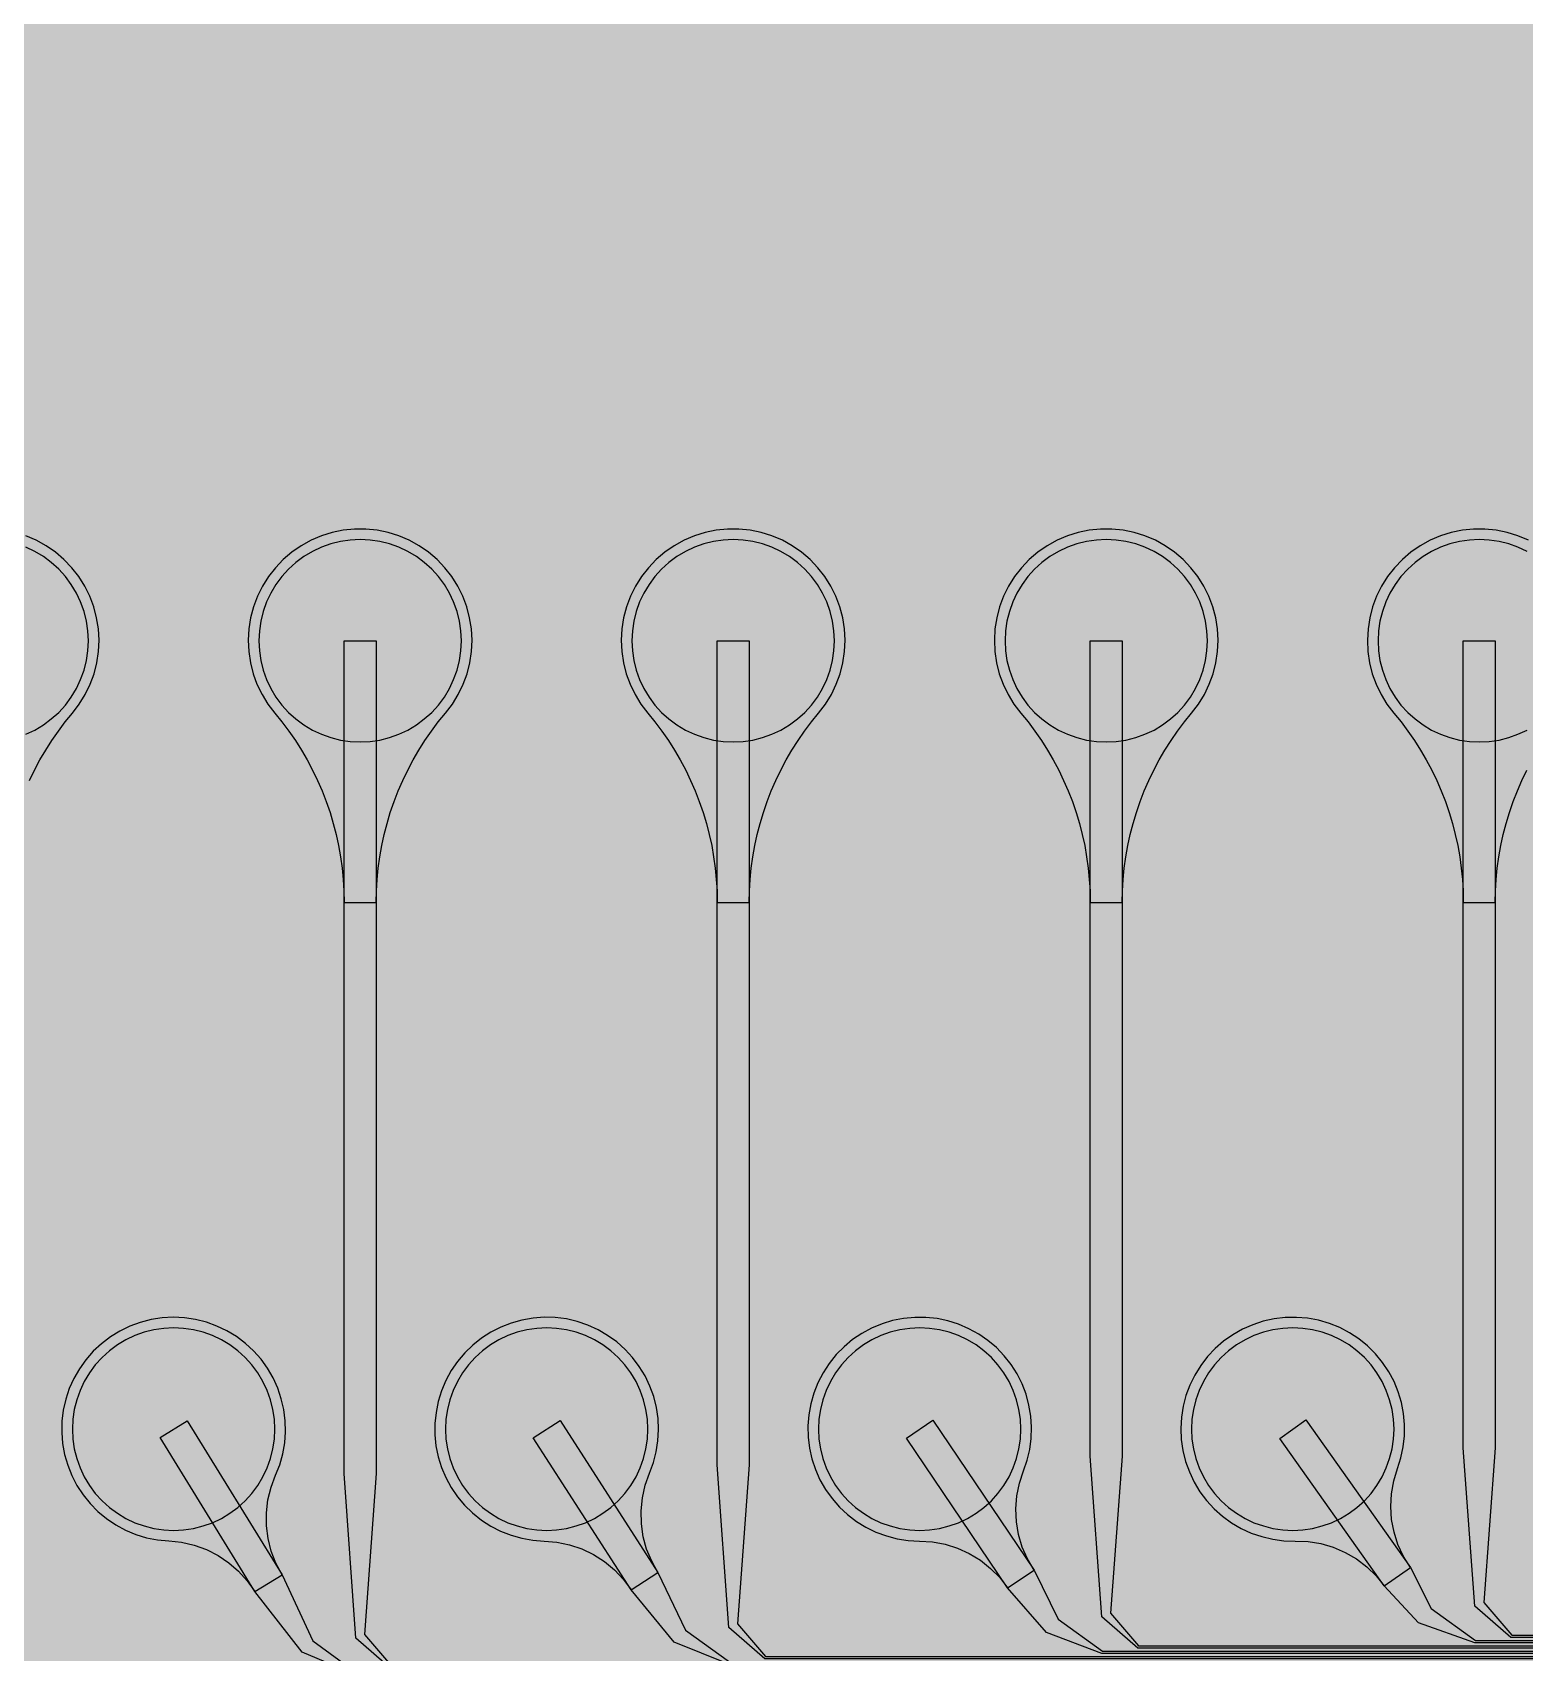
# Model space of a CAD drawing. Header units: metres. Extents: x -7220 to 10980, y -29667 to 1833.
# Drawn here: x 4485 to 5885, y -23992 to -22471 of the extents above; entities that cross this region are included whole.
import ezdxf

# ---------------------------------------------------------------- set-up
doc = ezdxf.new("R2010")
doc.units = ezdxf.units.M
for name, color, linetype in [('Metal1', 4, 'CONTINUOUS'), ('Polyimide', 7, 'CONTINUOUS'), ('Polyimide_Negative', 5, 'CONTINUOUS')]:
    doc.layers.add(name, color=color, linetype=linetype)

msp = doc.modelspace()

# ---------------------------------------------------------------- hatches: boundary and pattern name
at = {"layer": 'Polyimide'}
msp.add_hatch(color=7, dxfattribs=at).paths.add_polyline_path([(4099.4, -13861.6), (4142.6, -14152.8), (4214.2, -14438.4), (4313.4, -14715.5), (4439.2, -14981.7), (4590.6, -15234.2), (4766, -15470.7), (4963.7, -15688.8), (5181.8, -15886.5), (5418.3, -16061.9), (5670.8, -16213.3), (5936.9, -16339.1), (6214.1, -16438.3), (6499.7, -16509.9), (6790.9, -16553.1), (7085, -16567.5), (9980.4, -16567.5), (10058.8, -16571.4), (10136.4, -16582.9), (10212.6, -16601.9), (10286.5, -16628.4), (10357.5, -16662), (10424.8, -16702.3), (10487.9, -16749.1), (10546.1, -16801.8), (10598.8, -16860), (10645.6, -16923), (10685.9, -16990.4), (10719.5, -17061.4), (10745.9, -17135.3), (10765, -17211.4), (10776.5, -17289.1), (10780.4, -17367.5), (10780.4, -21957.3), (10741.6, -22012.9), (10706, -22070.6), (10673.6, -22130.1), (10644.5, -22191.4), (10618.9, -22254.2), (10596.8, -22318.2), (10578.3, -22383.5), (10563.4, -22449.6), (10552.2, -22516.5), (10544.7, -22583.8), (10541, -22651.5), (10541, -22719.3), (10544.7, -22787), (10552.2, -22854.4), (10563.4, -22921.2), (10578.3, -22987.4), (10596.8, -23052.6), (10618.9, -23116.7), (10644.5, -23179.5), (10673.6, -23240.7), (10706, -23300.3), (10741.6, -23357.9), (10780.4, -23413.5), (10780.4, -28667.5), (10776.5, -28745.9), (10765, -28823.6), (10745.9, -28899.7), (10719.5, -28973.6), (10685.9, -29044.6), (10645.6, -29112), (10598.8, -29175), (10546.1, -29233.2), (10487.9, -29285.9), (10424.8, -29332.7), (10357.5, -29373), (10286.5, -29406.6), (10212.6, -29433.1), (10136.4, -29452.1), (10058.8, -29463.6), (9980.4, -29467.5), (-6219.6, -29467.5), (-6298, -29463.6), (-6375.7, -29452.1), (-6451.9, -29433.1), (-6525.8, -29406.6), (-6596.7, -29373), (-6664.1, -29332.7), (-6727.1, -29285.9), (-6785.3, -29233.2), (-6838, -29175), (-6884.8, -29112), (-6925.2, -29044.6), (-6958.7, -28973.6), (-6985.2, -28899.7), (-7004.3, -28823.6), (-7015.8, -28745.9), (-7019.6, -28667.5), (-7019.6, -23426.3), (-6979.4, -23370.1), (-6942.3, -23311.6), (-6908.7, -23251.2), (-6878.5, -23189), (-6851.8, -23125.1), (-6828.8, -23059.9), (-6809.5, -22993.4), (-6794, -22926), (-6782.4, -22857.8), (-6774.6, -22789.1), (-6770.7, -22720), (-6770.7, -22650.8), (-6774.6, -22581.8), (-6782.4, -22513), (-6794, -22444.8), (-6809.5, -22377.4), (-6828.8, -22311), (-6851.8, -22245.7), (-6878.5, -22181.9), (-6908.7, -22119.7), (-6942.3, -22059.2), (-6979.4, -22000.8), (-7019.6, -21944.5), (-7019.6, -17367.5), (-7015.8, -17289.1), (-7004.3, -17211.4), (-6985.2, -17135.3), (-6958.7, -17061.4), (-6925.2, -16990.4), (-6884.8, -16923), (-6838, -16860), (-6785.3, -16801.8), (-6727.1, -16749.1), (-6664.1, -16702.3), (-6596.7, -16662), (-6525.8, -16628.4), (-6451.9, -16601.9), (-6375.7, -16582.9), (-6298, -16571.4), (-6219.6, -16567.5), (-3314, -16567.5), (-3019.9, -16553.1), (-2728.7, -16509.9), (-2443.1, -16438.3), (-2165.9, -16339.1), (-1899.8, -16213.3), (-1647.3, -16061.9), (-1410.8, -15886.5), (-1192.7, -15688.8), (-995, -15470.7), (-819.6, -15234.2), (-668.2, -14981.7), (-542.4, -14715.5), (-443.2, -14438.4), (-371.6, -14152.8), (-328.4, -13861.6), (-314, -13567.5), (-314, -13373.5), (-317.5, -13328.1), (-327.7, -13283.8), (-344.6, -13241.5), (-367.6, -13202.3), (-396.4, -13167), (-430.1, -13136.5), (-468, -13111.4), (-509.3, -13092.3), (-509.3, -13092.3), (-578.2, -13061.3), (-642.2, -13021.2), (-700.3, -12973), (-751.3, -12917.3), (-794.4, -12855.3), (-828.7, -12788.1), (-853.7, -12716.8), (-868.9, -12642.8), (-874, -12567.5), (-868.9, -12492.2), (-853.7, -12418.2), (-828.7, -12346.9), (-794.4, -12279.7), (-751.3, -12217.7), (-700.3, -12162), (-642.2, -12113.8), (-578.2, -12073.7), (-509.3, -12042.7), (-509.3, -12042.7), (-468, -12023.6), (-430.1, -11998.5), (-396.4, -11968), (-367.6, -11932.7), (-344.6, -11893.5), (-327.7, -11851.2), (-317.5, -11806.9), (-314, -11761.5), (-314, -11074.3), (-317.5, -11028.9), (-327.7, -10984.6), (-344.6, -10942.4), (-367.6, -10903.1), (-396.4, -10867.8), (-430.1, -10837.3), (-468, -10812.2), (-509.3, -10793.2), (-509.3, -10793.2), (-578.2, -10762.1), (-642.2, -10722.1), (-700.3, -10673.8), (-751.3, -10618.1), (-794.4, -10556.1), (-828.7, -10488.9), (-853.7, -10417.6), (-868.9, -10343.7), (-874, -10268.3), (-868.9, -10193), (-853.7, -10119), (-828.7, -10047.8), (-794.4, -9980.5), (-751.3, -9918.5), (-700.3, -9862.9), (-642.2, -9814.6), (-578.2, -9774.6), (-509.3, -9743.5), (-509.3, -9743.5), (-468, -9724.5), (-430.1, -9699.4), (-396.4, -9668.8), (-367.6, -9633.5), (-344.6, -9594.3), (-327.7, -9552), (-317.5, -9507.7), (-314, -9462.4), (-314, -8775.1), (-317.5, -8729.8), (-327.7, -8685.5), (-344.6, -8643.2), (-367.6, -8604), (-396.4, -8568.7), (-430.1, -8538.1), (-468, -8513), (-509.3, -8494), (-509.3, -8494), (-578.2, -8462.9), (-642.2, -8422.9), (-700.3, -8374.6), (-751.3, -8319), (-794.4, -8257), (-828.7, -8189.7), (-853.7, -8118.5), (-868.9, -8044.5), (-874, -7969.2), (-868.9, -7893.8), (-853.7, -7819.9), (-828.7, -7748.6), (-794.4, -7681.4), (-751.3, -7619.4), (-700.3, -7563.7), (-642.2, -7515.4), (-578.2, -7475.4), (-509.3, -7444.3), (-509.3, -7444.3), (-468, -7425.3), (-430.1, -7400.2), (-396.4, -7369.7), (-367.6, -7334.4), (-344.6, -7295.1), (-327.7, -7252.9), (-317.5, -7208.6), (-314, -7163.2), (-314, -6476), (-317.5, -6430.6), (-327.7, -6386.3), (-344.6, -6344), (-367.6, -6304.8), (-396.4, -6269.5), (-430.1, -6239), (-468, -6213.9), (-509.3, -6194.8), (-509.3, -6194.8), (-578.2, -6163.8), (-642.2, -6123.7), (-700.3, -6075.5), (-751.3, -6019.8), (-794.4, -5957.8), (-828.7, -5890.6), (-853.7, -5819.3), (-868.9, -5745.3), (-874, -5670), (-868.9, -5594.7), (-853.7, -5520.7), (-828.7, -5449.4), (-794.4, -5382.2), (-751.3, -5320.2), (-700.3, -5264.5), (-642.2, -5216.3), (-578.2, -5176.2), (-509.3, -5145.2), (-509.3, -5145.2), (-468, -5126.1), (-430.1, -5101), (-396.4, -5070.5), (-367.6, -5035.2), (-344.6, -4996), (-327.7, -4953.7), (-317.5, -4909.4), (-314, -4864), (-314, 380), (-314, 1532.5), (-269, 1532.5), (-268.8, 1525.6), (-268.1, 1518.8), (-267, 1512), (-265.4, 1505.3), (-263.4, 1498.7), (-261, 1492.3), (-258.2, 1486.1), (-254.9, 1480), (-251.3, 1474.2), (-247.3, 1468.6), (-242.9, 1463.3), (-238.2, 1458.3), (-233.2, 1453.6), (-227.9, 1449.2), (-222.3, 1445.2), (-216.5, 1441.6), (-210.4, 1438.3), (-204.2, 1435.5), (-197.8, 1433.1), (-191.2, 1431.1), (-184.5, 1429.5), (-177.7, 1428.4), (-170.9, 1427.7), (-164, 1427.5), (-157.1, 1427.7), (-150.3, 1428.4), (-143.5, 1429.5), (-136.8, 1431.1), (-130.2, 1433.1), (-123.8, 1435.5), (-117.6, 1438.3), (-111.5, 1441.6), (-105.7, 1445.2), (-100.1, 1449.2), (-94.8, 1453.6), (-89.8, 1458.3), (-85.1, 1463.3), (-80.7, 1468.6), (-76.7, 1474.2), (-73.1, 1480), (-69.8, 1486.1), (-67, 1492.3), (-64.6, 1498.7), (-62.6, 1505.3), (-61, 1512), (-59.9, 1518.8), (-59.2, 1525.6), (-59, 1532.5), (1786, 1532.5), (3835, 1532.5), (3835.2, 1539), (3835.9, 1545.6), (3836.9, 1552), (3838.4, 1558.4), (3840.3, 1564.6), (3842.6, 1570.8), (3845.3, 1576.7), (3848.4, 1582.5), (3851.9, 1588.1), (3855.7, 1593.4), (3859.8, 1598.4), (3864.3, 1603.2), (3869.1, 1607.7), (3874.1, 1611.8), (3879.4, 1615.6), (3885, 1619.1), (3890.8, 1622.2), (3896.7, 1624.9), (3902.9, 1627.2), (3909.1, 1629.1), (3915.5, 1630.6), (3921.9, 1631.6), (3928.5, 1632.3), (3935, 1632.5), (3941.5, 1632.3), (3948.1, 1631.6), (3954.5, 1630.6), (3960.9, 1629.1), (3967.1, 1627.2), (3973.3, 1624.9), (3979.2, 1622.2), (3985, 1619.1), (3990.6, 1615.6), (3995.9, 1611.8), (4000.9, 1607.7), (4005.7, 1603.2), (4010.2, 1598.4), (4014.3, 1593.4), (4018.1, 1588.1), (4021.6, 1582.5), (4024.7, 1576.7), (4027.4, 1570.8), (4029.7, 1564.6), (4031.6, 1558.4), (4033.1, 1552), (4034.1, 1545.6), (4034.8, 1539), (4035, 1532.5), (4085, 1532.5), (4085, 380), (4085, 330), (4085, -4864), (4088.5, -4909.4), (4098.7, -4953.7), (4115.6, -4996), (4138.6, -5035.2), (4167.4, -5070.5), (4201.1, -5101), (4239, -5126.1), (4280.3, -5145.2), (4280.3, -5145.2), (4349.2, -5176.2), (4413.2, -5216.3), (4471.3, -5264.5), (4522.3, -5320.2), (4565.4, -5382.2), (4599.7, -5449.4), (4624.7, -5520.7), (4639.9, -5594.7), (4645, -5670), (4639.9, -5745.3), (4624.7, -5819.3), (4599.7, -5890.6), (4565.4, -5957.8), (4522.3, -6019.8), (4471.3, -6075.5), (4413.2, -6123.7), (4349.2, -6163.8), (4280.3, -6194.8), (4239, -6213.9), (4201.1, -6239), (4167.4, -6269.5), (4138.6, -6304.8), (4115.6, -6344), (4098.7, -6386.3), (4088.5, -6430.6), (4085, -6476), (4085, -13567.5), (4099.4, -13861.6)])

# ---------------------------------------------------------------- linework, layer by layer
at = {"layer": 'Metal1'}
for points in [[(2293.9, -18191.7), (2293.9, -25286.6), (2323.3, -25316), (9372.5, -25316), (9401.9, -25286.6), (9401.9, -24007.4), (9372.5, -23978), (5872.5, -23978), (5838.7, -23948.7), (5827.9, -23800), (5827.9, -23042.5), (5857.9, -23042.5), (5857.9, -23800), (5847, -23945.3), (5873.3, -23976), (9373.3, -23976), (9403.9, -24006.6), (9403.9, -25287.4), (9373.3, -25318), (2322.5, -25318), (2291.9, -25287.4), (2291.9, -18191.7)], [(2298.9, -18191.7), (2298.9, -25281.6), (2328.3, -25311), (9367.5, -25311), (9396.9, -25281.6), (9396.9, -24012.4), (9367.5, -23983), (5838.8, -23983), (5785.9, -23964.2), (5753.7, -23929.7), (5655.6, -23791.2), (5680.1, -23773.8), (5778.2, -23912.4), (5797.6, -23950.8), (5839.3, -23981), (9368.3, -23981), (9398.9, -24011.6), (9398.9, -25282.4), (9368.3, -25313), (2327.5, -25313), (2296.9, -25282.4), (2296.9, -18191.7)], [(2303.9, -18191.7), (2303.9, -25276.6), (2333.3, -25306), (9362.5, -25306), (9391.9, -25276.6), (9391.9, -24017.4), (9362.5, -23988), (5522.5, -23988), (5488.8, -23958.7), (5477.9, -23808), (5477.9, -23042.5), (5507.9, -23042.5), (5507.9, -23808), (5497, -23955.3), (5523.3, -23986), (9363.3, -23986), (9393.9, -24016.6), (9393.9, -25277.4), (9363.3, -25308), (2332.5, -25308), (2301.9, -25277.4), (2301.9, -18191.7)], [(2308.9, -18191.7), (2308.9, -25271.6), (2338.3, -25301), (9357.5, -25301), (9386.9, -25271.6), (9386.9, -24022.4), (9357.5, -23993), (5488.8, -23993), (5436.8, -23973.3), (5400.3, -23931.6), (5305.4, -23790.9), (5330.3, -23774.1), (5425.2, -23914.8), (5447.8, -23961), (5489.3, -23991), (9358.3, -23991), (9388.9, -24021.6), (9388.9, -25272.4), (9358.3, -25303), (2337.5, -25303), (2306.9, -25272.4), (2306.9, -18191.7)], [(2313.9, -18191.7), (2313.9, -25266.6), (2343.3, -25296), (9352.5, -25296), (9381.9, -25266.6), (9381.9, -24027.4), (9352.5, -23998), (5172.5, -23998), (5138.8, -23968.7), (5127.9, -23816), (5127.9, -23042.5), (5157.9, -23042.5), (5157.9, -23816), (5146.9, -23965.3), (5173.3, -23996), (9353.3, -23996), (9383.9, -24026.6), (9383.9, -25267.4), (9353.3, -25298), (2342.5, -25298), (2311.9, -25267.4), (2311.9, -18191.7)], [(2318.9, -18191.7), (2318.9, -25261.6), (2348.3, -25291), (9347.5, -25291), (9376.9, -25261.6), (9376.9, -24032.4), (9347.5, -24003), (5138.8, -24003), (5087.6, -23982.4), (5047.1, -23933.3), (4955.3, -23790.6), (4980.5, -23774.4), (5072.3, -23917.1), (5098.1, -23971.1), (5139.3, -24001), (9348.3, -24001), (9378.9, -24031.6), (9378.9, -25262.4), (9348.3, -25293), (2347.5, -25293), (2316.9, -25262.4), (2316.9, -18191.7)], [(2323.9, -18191.7), (2323.9, -25256.6), (2353.3, -25286), (9342.5, -25286), (9371.9, -25256.6), (9371.9, -24037.4), (9342.5, -24008), (4822.5, -24008), (4788.8, -23978.7), (4777.9, -23824), (4777.9, -23042.5), (4807.9, -23042.5), (4807.9, -23824), (4796.9, -23975.3), (4823.3, -24006), (9343.3, -24006), (9373.9, -24036.6), (9373.9, -25257.4), (9343.3, -25288), (2352.5, -25288), (2321.9, -25257.4), (2321.9, -18191.7)], [(2328.9, -18191.7), (2328.9, -25251.6), (2358.3, -25281), (9337.5, -25281), (9366.9, -25251.6), (9366.9, -24042.4), (9337.5, -24013), (4788.8, -24013), (4738.4, -23991.7), (4694, -23934.9), (4605.1, -23790.4), (4630.7, -23774.6), (4719.6, -23919.2), (4748.4, -23981.2), (4789.3, -24011), (9338.3, -24011), (9368.9, -24041.6), (9368.9, -25252.4), (9338.3, -25283), (2357.5, -25283), (2326.9, -25252.4), (2326.9, -18191.7)], [(4482.8, -23173.6), (4487.5, -23163.9), (4492.5, -23154.4), (4497.9, -23145.1), (4503.7, -23136.1), (4509.8, -23127.3), (4516.2, -23118.7), (4523, -23110.4), (4529.4, -23101.9), (4535, -23092.9), (4539.6, -23083.3), (4543.2, -23073.4), (4545.8, -23063.1), (4547.4, -23052.6), (4547.9, -23042), (4547.3, -23031.4), (4545.6, -23020.9), (4542.9, -23010.7), (4539.2, -23000.8), (4534.5, -22991.3), (4528.9, -22982.3), (4522.4, -22973.9), (4515, -22966.2), (4507, -22959.3), (4498.3, -22953.3), (4489, -22948.2), (4479.2, -22944)], [(5889, -22948.2), (5879.2, -22944), (5869.1, -22940.8), (5858.7, -22938.7), (5848.2, -22937.6), (5837.6, -22937.6), (5827, -22938.7), (5816.6, -22940.8), (5806.5, -22944), (5796.8, -22948.2), (5787.5, -22953.3), (5778.8, -22959.3), (5770.7, -22966.2), (5763.4, -22973.9), (5756.9, -22982.3), (5751.2, -22991.3), (5746.5, -23000.8), (5742.8, -23010.7), (5740.1, -23020.9), (5738.5, -23031.4), (5737.9, -23042), (5738.4, -23052.6), (5739.9, -23063.1), (5742.5, -23073.4), (5746.1, -23083.3), (5750.8, -23092.9), (5756.3, -23101.9), (5762.7, -23110.4), (5769.5, -23118.7), (5776, -23127.3), (5782.1, -23136.1), (5787.8, -23145.1), (5793.2, -23154.4), (5798.3, -23163.9), (5802.9, -23173.6), (5807.2, -23183.4), (5811.1, -23193.4), (5814.6, -23203.6), (5817.7, -23213.9), (5820.4, -23224.2), (5822.7, -23234.7), (5824.5, -23245.3), (5826, -23255.9), (5827, -23266.6), (5827.7, -23277.3), (5827.9, -23288.1), (5857.9, -23288.1), (5857.9, -23288.1), (5858.1, -23277.3), (5858.7, -23266.6), (5859.8, -23255.9), (5861.2, -23245.3), (5863.1, -23234.7), (5865.4, -23224.2), (5868.1, -23213.9), (5871.2, -23203.6), (5874.7, -23193.4), (5878.6, -23183.4), (5882.8, -23173.6), (5887.5, -23163.9)]]:
    msp.add_lwpolyline(points, dxfattribs=at)
for points in [[(4807.9, -23288.1), (4808.1, -23277.3), (4808.7, -23266.6), (4809.8, -23255.9), (4811.2, -23245.3), (4813.1, -23234.7), (4815.4, -23224.2), (4818.1, -23213.9), (4821.2, -23203.6), (4824.7, -23193.4), (4828.6, -23183.4), (4832.8, -23173.6), (4837.5, -23163.9), (4842.5, -23154.4), (4847.9, -23145.1), (4853.7, -23136.1), (4859.8, -23127.3), (4866.2, -23118.7), (4873, -23110.4), (4879.4, -23101.9), (4885, -23092.9), (4889.6, -23083.3), (4893.2, -23073.4), (4895.8, -23063.1), (4897.4, -23052.6), (4897.9, -23042), (4897.3, -23031.4), (4895.6, -23020.9), (4892.9, -23010.7), (4889.2, -23000.8), (4884.5, -22991.3), (4878.9, -22982.3), (4872.4, -22973.9), (4865, -22966.2), (4857, -22959.3), (4848.3, -22953.3), (4839, -22948.2), (4829.2, -22944), (4819.1, -22940.8), (4808.7, -22938.7), (4798.2, -22937.6), (4787.6, -22937.6), (4777, -22938.7), (4766.6, -22940.8), (4756.5, -22944), (4746.8, -22948.2), (4737.5, -22953.3), (4728.8, -22959.3), (4720.7, -22966.2), (4713.4, -22973.9), (4706.9, -22982.3), (4701.2, -22991.3), (4696.5, -23000.8), (4692.8, -23010.7), (4690.1, -23020.9), (4688.5, -23031.4), (4687.9, -23042), (4688.4, -23052.6), (4689.9, -23063.1), (4692.5, -23073.4), (4696.1, -23083.3), (4700.8, -23092.9), (4706.3, -23101.9), (4712.7, -23110.4), (4719.5, -23118.7), (4726, -23127.3), (4732.1, -23136.1), (4737.8, -23145.1), (4743.2, -23154.4), (4748.3, -23163.9), (4752.9, -23173.6), (4757.2, -23183.4), (4761.1, -23193.4), (4764.6, -23203.6), (4767.7, -23213.9), (4770.4, -23224.2), (4772.7, -23234.7), (4774.5, -23245.3), (4776, -23255.9), (4777, -23266.6), (4777.7, -23277.3), (4777.9, -23288.1), (4807.9, -23288.1)], [(5157.9, -23288.1), (5158.1, -23277.3), (5158.7, -23266.6), (5159.8, -23255.9), (5161.2, -23245.3), (5163.1, -23234.7), (5165.4, -23224.2), (5168.1, -23213.9), (5171.2, -23203.6), (5174.7, -23193.4), (5178.6, -23183.4), (5182.8, -23173.6), (5187.5, -23163.9), (5192.5, -23154.4), (5197.9, -23145.1), (5203.7, -23136.1), (5209.8, -23127.3), (5216.2, -23118.7), (5223, -23110.4), (5229.4, -23101.9), (5235, -23092.9), (5239.6, -23083.3), (5243.2, -23073.4), (5245.8, -23063.1), (5247.4, -23052.6), (5247.9, -23042), (5247.3, -23031.4), (5245.6, -23020.9), (5242.9, -23010.7), (5239.2, -23000.8), (5234.5, -22991.3), (5228.9, -22982.3), (5222.4, -22973.9), (5215, -22966.2), (5207, -22959.3), (5198.3, -22953.3), (5189, -22948.2), (5179.2, -22944), (5169.1, -22940.8), (5158.7, -22938.7), (5148.2, -22937.6), (5137.6, -22937.6), (5127, -22938.7), (5116.6, -22940.8), (5106.5, -22944), (5096.8, -22948.2), (5087.5, -22953.3), (5078.8, -22959.3), (5070.7, -22966.2), (5063.4, -22973.9), (5056.9, -22982.3), (5051.2, -22991.3), (5046.5, -23000.8), (5042.8, -23010.7), (5040.1, -23020.9), (5038.5, -23031.4), (5037.9, -23042), (5038.4, -23052.6), (5039.9, -23063.1), (5042.5, -23073.4), (5046.1, -23083.3), (5050.8, -23092.9), (5056.3, -23101.9), (5062.7, -23110.4), (5069.5, -23118.7), (5076, -23127.3), (5082.1, -23136.1), (5087.8, -23145.1), (5093.2, -23154.4), (5098.3, -23163.9), (5102.9, -23173.6), (5107.2, -23183.4), (5111.1, -23193.4), (5114.6, -23203.6), (5117.7, -23213.9), (5120.4, -23224.2), (5122.7, -23234.7), (5124.5, -23245.3), (5126, -23255.9), (5127, -23266.6), (5127.7, -23277.3), (5127.9, -23288.1), (5157.9, -23288.1)], [(5507.9, -23288.1), (5508.1, -23277.3), (5508.7, -23266.6), (5509.8, -23255.9), (5511.2, -23245.3), (5513.1, -23234.7), (5515.4, -23224.2), (5518.1, -23213.9), (5521.2, -23203.6), (5524.7, -23193.4), (5528.6, -23183.4), (5532.8, -23173.6), (5537.5, -23163.9), (5542.5, -23154.4), (5547.9, -23145.1), (5553.7, -23136.1), (5559.8, -23127.3), (5566.2, -23118.7), (5573, -23110.4), (5579.4, -23101.9), (5585, -23092.9), (5589.6, -23083.3), (5593.2, -23073.4), (5595.8, -23063.1), (5597.4, -23052.6), (5597.9, -23042), (5597.3, -23031.4), (5595.6, -23020.9), (5592.9, -23010.7), (5589.2, -23000.8), (5584.5, -22991.3), (5578.9, -22982.3), (5572.4, -22973.9), (5565, -22966.2), (5557, -22959.3), (5548.3, -22953.3), (5539, -22948.2), (5529.2, -22944), (5519.1, -22940.8), (5508.7, -22938.7), (5498.2, -22937.6), (5487.6, -22937.6), (5477, -22938.7), (5466.6, -22940.8), (5456.5, -22944), (5446.8, -22948.2), (5437.5, -22953.3), (5428.8, -22959.3), (5420.7, -22966.2), (5413.4, -22973.9), (5406.9, -22982.3), (5401.2, -22991.3), (5396.5, -23000.8), (5392.8, -23010.7), (5390.1, -23020.9), (5388.5, -23031.4), (5387.9, -23042), (5388.4, -23052.6), (5389.9, -23063.1), (5392.5, -23073.4), (5396.1, -23083.3), (5400.8, -23092.9), (5406.3, -23101.9), (5412.7, -23110.4), (5419.5, -23118.7), (5426, -23127.3), (5432.1, -23136.1), (5437.8, -23145.1), (5443.2, -23154.4), (5448.3, -23163.9), (5452.9, -23173.6), (5457.2, -23183.4), (5461.1, -23193.4), (5464.6, -23203.6), (5467.7, -23213.9), (5470.4, -23224.2), (5472.7, -23234.7), (5474.5, -23245.3), (5476, -23255.9), (5477, -23266.6), (5477.7, -23277.3), (5477.9, -23288.1), (5507.9, -23288.1)], [(4719.6, -23919.2), (4713.8, -23908.4), (4709.5, -23897.1), (4706.5, -23885.3), (4705, -23873.2), (4704.9, -23861), (4706.4, -23848.9), (4709.3, -23837.1), (4713.6, -23825.7), (4717.4, -23815.9), (4720.3, -23805.8), (4722.1, -23795.5), (4722.8, -23785), (4722.6, -23774.6), (4721.3, -23764.2), (4718.9, -23754), (4715.6, -23744), (4711.3, -23734.5), (4706, -23725.4), (4699.9, -23716.9), (4692.9, -23709.1), (4685.2, -23702), (4676.9, -23695.6), (4667.9, -23690.2), (4658.5, -23685.7), (4648.6, -23682.1), (4638.5, -23679.5), (4628.1, -23678), (4617.6, -23677.5), (4607.2, -23678), (4596.8, -23679.6), (4586.6, -23682.3), (4576.8, -23685.9), (4567.4, -23690.4), (4558.5, -23695.9), (4550.1, -23702.3), (4542.5, -23709.4), (4535.6, -23717.3), (4529.5, -23725.8), (4524.3, -23734.9), (4520, -23744.5), (4516.7, -23754.5), (4514.4, -23764.7), (4513.1, -23775.1), (4512.9, -23785.6), (4513.7, -23796), (4515.6, -23806.3), (4518.5, -23816.4), (4522.4, -23826.1), (4527.2, -23835.4), (4532.9, -23844.2), (4539.5, -23852.4), (4546.9, -23859.8), (4554.9, -23866.5), (4563.6, -23872.4), (4572.8, -23877.3), (4582.5, -23881.4), (4592.5, -23884.4), (4602.8, -23886.4), (4613.3, -23887.4), (4625.4, -23888.7), (4637.2, -23891.4), (4648.7, -23895.6), (4659.6, -23901.1), (4669.7, -23907.9), (4678.9, -23915.9), (4687, -23924.9), (4694, -23934.9), (4719.6, -23919.2)], [(5072.3, -23917.1), (5066.4, -23906.5), (5061.7, -23895.2), (5058.5, -23883.5), (5056.8, -23871.4), (5056.5, -23859.2), (5057.7, -23847.1), (5060.3, -23835.2), (5064.4, -23823.7), (5068.1, -23813.9), (5070.7, -23803.8), (5072.3, -23793.4), (5072.9, -23782.9), (5072.4, -23772.5), (5070.9, -23762.1), (5068.3, -23751.9), (5064.8, -23742.1), (5060.3, -23732.6), (5054.8, -23723.7), (5048.5, -23715.3), (5041.4, -23707.6), (5033.6, -23700.6), (5025.1, -23694.5), (5016.1, -23689.2), (5006.5, -23684.9), (4996.6, -23681.5), (4986.4, -23679.1), (4976, -23677.8), (4965.5, -23677.5), (4955.1, -23678.3), (4944.7, -23680.1), (4934.6, -23682.9), (4924.9, -23686.7), (4915.5, -23691.5), (4906.7, -23697.1), (4898.5, -23703.7), (4891, -23711), (4884.3, -23719), (4878.3, -23727.6), (4873.3, -23736.8), (4869.2, -23746.5), (4866.1, -23756.5), (4864.1, -23766.8), (4863, -23777.2), (4863, -23787.7), (4864, -23798.1), (4866.1, -23808.4), (4869.2, -23818.4), (4873.3, -23828), (4878.3, -23837.2), (4884.2, -23845.9), (4890.9, -23853.9), (4898.4, -23861.2), (4906.6, -23867.8), (4915.4, -23873.5), (4924.7, -23878.2), (4934.5, -23882.1), (4944.6, -23884.9), (4954.9, -23886.7), (4965.4, -23887.5), (4977.5, -23888.5), (4989.4, -23891), (5001, -23894.9), (5011.9, -23900.2), (5022.2, -23906.8), (5031.5, -23914.6), (5039.9, -23923.5), (5047.1, -23933.3), (5072.3, -23917.1)], [(5425.2, -23914.8), (5419, -23904.3), (5414.1, -23893.2), (5410.7, -23881.5), (5408.6, -23869.5), (5408.1, -23857.3), (5409, -23845.2), (5411.5, -23833.2), (5415.3, -23821.7), (5418.7, -23811.7), (5421.1, -23801.6), (5422.5, -23791.2), (5422.9, -23780.7), (5422.2, -23770.2), (5420.4, -23759.9), (5417.7, -23749.8), (5413.9, -23740), (5409.2, -23730.7), (5403.6, -23721.8), (5397.1, -23713.6), (5389.8, -23706), (5381.8, -23699.2), (5373.2, -23693.3), (5364, -23688.2), (5354.4, -23684.1), (5344.4, -23680.9), (5334.2, -23678.8), (5323.7, -23677.7), (5313.3, -23677.6), (5302.8, -23678.6), (5292.5, -23680.6), (5282.5, -23683.6), (5272.8, -23687.7), (5263.6, -23692.6), (5254.9, -23698.5), (5246.9, -23705.2), (5239.5, -23712.6), (5232.9, -23720.8), (5227.2, -23729.6), (5222.4, -23738.9), (5218.5, -23748.6), (5215.6, -23758.7), (5213.7, -23769), (5212.9, -23779.4), (5213.1, -23789.9), (5214.4, -23800.3), (5216.7, -23810.5), (5220, -23820.5), (5224.3, -23830.1), (5229.5, -23839.2), (5235.6, -23847.7), (5242.5, -23855.6), (5250.1, -23862.7), (5258.5, -23869.1), (5267.4, -23874.6), (5276.8, -23879.1), (5286.6, -23882.7), (5296.8, -23885.4), (5307.2, -23887), (5317.6, -23887.5), (5329.8, -23888.3), (5341.7, -23890.5), (5353.4, -23894.2), (5364.4, -23899.3), (5374.8, -23905.6), (5384.3, -23913.2), (5392.9, -23921.9), (5400.3, -23931.6), (5425.2, -23914.8)], [(5778.2, -23912.4), (5771.7, -23902), (5766.6, -23890.9), (5762.9, -23879.3), (5760.6, -23867.4), (5759.8, -23855.2), (5760.5, -23843.1), (5762.6, -23831.1), (5766.2, -23819.4), (5769.4, -23809.4), (5771.5, -23799.2), (5772.7, -23788.8), (5772.8, -23778.3), (5771.8, -23767.9), (5769.9, -23757.6), (5766.9, -23747.5), (5762.9, -23737.8), (5758, -23728.6), (5752.1, -23719.9), (5745.5, -23711.8), (5738, -23704.4), (5729.9, -23697.8), (5721.2, -23692), (5711.9, -23687.2), (5702.2, -23683.3), (5692.1, -23680.3), (5681.8, -23678.4), (5671.3, -23677.6), (5660.9, -23677.7), (5650.5, -23679), (5640.2, -23681.2), (5630.3, -23684.5), (5620.7, -23688.7), (5611.6, -23693.9), (5603, -23699.9), (5595.1, -23706.8), (5587.9, -23714.4), (5581.5, -23722.7), (5576, -23731.7), (5571.4, -23741.1), (5567.7, -23750.9), (5565.1, -23761), (5563.5, -23771.4), (5562.9, -23781.8), (5563.3, -23792.3), (5564.8, -23802.7), (5567.4, -23812.8), (5570.9, -23822.7), (5575.4, -23832.2), (5580.8, -23841.2), (5587.1, -23849.5), (5594.2, -23857.3), (5602, -23864.2), (5610.4, -23870.4), (5619.5, -23875.7), (5629, -23880), (5638.9, -23883.4), (5649.2, -23885.8), (5659.5, -23887.2), (5670, -23887.5), (5682.2, -23888), (5694.2, -23889.9), (5705.9, -23893.4), (5717.1, -23898.2), (5727.6, -23904.3), (5737.3, -23911.7), (5746, -23920.2), (5753.7, -23929.7), (5778.2, -23912.4)]]:
    msp.add_lwpolyline(points, close=True, dxfattribs=at)
at = {"layer": 'Polyimide_Negative'}
for points in [[(4887.9, -23042.5), (4887.4, -23033.2), (4886, -23024), (4883.8, -23014.9), (4880.6, -23006.1), (4876.7, -22997.7), (4871.9, -22989.7), (4866.3, -22982.2), (4860.1, -22975.3), (4853.1, -22969.1), (4845.7, -22963.5), (4837.7, -22958.7), (4829.2, -22954.7), (4820.5, -22951.6), (4811.4, -22949.3), (4802.2, -22948), (4792.9, -22947.5), (4783.6, -22948), (4774.3, -22949.3), (4765.3, -22951.6), (4756.5, -22954.7), (4748.1, -22958.7), (4740.1, -22963.5), (4732.6, -22969.1), (4725.7, -22975.3), (4719.4, -22982.2), (4713.9, -22989.7), (4709.1, -22997.7), (4705.1, -23006.1), (4702, -23014.9), (4699.7, -23024), (4698.3, -23033.2), (4697.9, -23042.5), (4698.3, -23051.8), (4699.7, -23061), (4702, -23070.1), (4705.1, -23078.9), (4709.1, -23087.3), (4713.9, -23095.3), (4719.4, -23102.8), (4725.7, -23109.7), (4732.6, -23115.9), (4740.1, -23121.5), (4748.1, -23126.3), (4756.5, -23130.3), (4765.3, -23133.4), (4774.3, -23135.7), (4783.6, -23137), (4792.9, -23137.5), (4802.2, -23137), (4811.4, -23135.7), (4820.5, -23133.4), (4829.2, -23130.3), (4837.7, -23126.3), (4845.7, -23121.5), (4853.1, -23115.9), (4860.1, -23109.7), (4866.3, -23102.8), (4871.9, -23095.3), (4876.7, -23087.3), (4880.6, -23078.9), (4883.8, -23070.1), (4886, -23061), (4887.4, -23051.8), (4887.9, -23042.5)], [(5237.9, -23042.5), (5237.4, -23033.2), (5236, -23024), (5233.8, -23014.9), (5230.6, -23006.1), (5226.7, -22997.7), (5221.9, -22989.7), (5216.3, -22982.2), (5210.1, -22975.3), (5203.1, -22969.1), (5195.7, -22963.5), (5187.7, -22958.7), (5179.2, -22954.7), (5170.5, -22951.6), (5161.4, -22949.3), (5152.2, -22948), (5142.9, -22947.5), (5133.6, -22948), (5124.3, -22949.3), (5115.3, -22951.6), (5106.5, -22954.7), (5098.1, -22958.7), (5090.1, -22963.5), (5082.6, -22969.1), (5075.7, -22975.3), (5069.4, -22982.2), (5063.9, -22989.7), (5059.1, -22997.7), (5055.1, -23006.1), (5052, -23014.9), (5049.7, -23024), (5048.3, -23033.2), (5047.9, -23042.5), (5048.3, -23051.8), (5049.7, -23061), (5052, -23070.1), (5055.1, -23078.9), (5059.1, -23087.3), (5063.9, -23095.3), (5069.4, -23102.8), (5075.7, -23109.7), (5082.6, -23115.9), (5090.1, -23121.5), (5098.1, -23126.3), (5106.5, -23130.3), (5115.3, -23133.4), (5124.3, -23135.7), (5133.6, -23137), (5142.9, -23137.5), (5152.2, -23137), (5161.4, -23135.7), (5170.5, -23133.4), (5179.2, -23130.3), (5187.7, -23126.3), (5195.7, -23121.5), (5203.1, -23115.9), (5210.1, -23109.7), (5216.3, -23102.8), (5221.9, -23095.3), (5226.7, -23087.3), (5230.6, -23078.9), (5233.8, -23070.1), (5236, -23061), (5237.4, -23051.8), (5237.9, -23042.5)], [(5587.9, -23042.5), (5587.4, -23033.2), (5586, -23024), (5583.8, -23014.9), (5580.6, -23006.1), (5576.7, -22997.7), (5571.9, -22989.7), (5566.3, -22982.2), (5560.1, -22975.3), (5553.1, -22969.1), (5545.7, -22963.5), (5537.7, -22958.7), (5529.2, -22954.7), (5520.5, -22951.6), (5511.4, -22949.3), (5502.2, -22948), (5492.9, -22947.5), (5483.6, -22948), (5474.3, -22949.3), (5465.3, -22951.6), (5456.5, -22954.7), (5448.1, -22958.7), (5440.1, -22963.5), (5432.6, -22969.1), (5425.7, -22975.3), (5419.4, -22982.2), (5413.9, -22989.7), (5409.1, -22997.7), (5405.1, -23006.1), (5402, -23014.9), (5399.7, -23024), (5398.3, -23033.2), (5397.9, -23042.5), (5398.3, -23051.8), (5399.7, -23061), (5402, -23070.1), (5405.1, -23078.9), (5409.1, -23087.3), (5413.9, -23095.3), (5419.4, -23102.8), (5425.7, -23109.7), (5432.6, -23115.9), (5440.1, -23121.5), (5448.1, -23126.3), (5456.5, -23130.3), (5465.3, -23133.4), (5474.3, -23135.7), (5483.6, -23137), (5492.9, -23137.5), (5502.2, -23137), (5511.4, -23135.7), (5520.5, -23133.4), (5529.2, -23130.3), (5537.7, -23126.3), (5545.7, -23121.5), (5553.1, -23115.9), (5560.1, -23109.7), (5566.3, -23102.8), (5571.9, -23095.3), (5576.7, -23087.3), (5580.6, -23078.9), (5583.8, -23070.1), (5586, -23061), (5587.4, -23051.8), (5587.9, -23042.5)], [(4712.9, -23782.5), (4712.4, -23773.2), (4711, -23764), (4708.8, -23754.9), (4705.6, -23746.1), (4701.7, -23737.7), (4696.9, -23729.7), (4691.3, -23722.2), (4685.1, -23715.3), (4678.1, -23709.1), (4670.7, -23703.5), (4662.7, -23698.7), (4654.2, -23694.7), (4645.5, -23691.6), (4636.4, -23689.3), (4627.2, -23688), (4617.9, -23687.5), (4608.6, -23688), (4599.3, -23689.3), (4590.3, -23691.6), (4581.5, -23694.7), (4573.1, -23698.7), (4565.1, -23703.5), (4557.6, -23709.1), (4550.7, -23715.3), (4544.4, -23722.2), (4538.9, -23729.7), (4534.1, -23737.7), (4530.1, -23746.1), (4527, -23754.9), (4524.7, -23764), (4523.3, -23773.2), (4522.9, -23782.5), (4523.3, -23791.8), (4524.7, -23801), (4527, -23810.1), (4530.1, -23818.9), (4534.1, -23827.3), (4538.9, -23835.3), (4544.4, -23842.8), (4550.7, -23849.7), (4557.6, -23855.9), (4565.1, -23861.5), (4573.1, -23866.3), (4581.5, -23870.3), (4590.3, -23873.4), (4599.3, -23875.7), (4608.6, -23877), (4617.9, -23877.5), (4627.2, -23877), (4636.4, -23875.7), (4645.5, -23873.4), (4654.2, -23870.3), (4662.7, -23866.3), (4670.7, -23861.5), (4678.1, -23855.9), (4685.1, -23849.7), (4691.3, -23842.8), (4696.9, -23835.3), (4701.7, -23827.3), (4705.6, -23818.9), (4708.8, -23810.1), (4711, -23801), (4712.4, -23791.8), (4712.9, -23782.5)], [(5062.9, -23782.5), (5062.4, -23773.2), (5061, -23764), (5058.8, -23754.9), (5055.6, -23746.1), (5051.7, -23737.7), (5046.9, -23729.7), (5041.3, -23722.2), (5035.1, -23715.3), (5028.1, -23709.1), (5020.7, -23703.5), (5012.7, -23698.7), (5004.2, -23694.7), (4995.5, -23691.6), (4986.4, -23689.3), (4977.2, -23688), (4967.9, -23687.5), (4958.6, -23688), (4949.3, -23689.3), (4940.3, -23691.6), (4931.5, -23694.7), (4923.1, -23698.7), (4915.1, -23703.5), (4907.6, -23709.1), (4900.7, -23715.3), (4894.4, -23722.2), (4888.9, -23729.7), (4884.1, -23737.7), (4880.1, -23746.1), (4877, -23754.9), (4874.7, -23764), (4873.3, -23773.2), (4872.9, -23782.5), (4873.3, -23791.8), (4874.7, -23801), (4877, -23810.1), (4880.1, -23818.9), (4884.1, -23827.3), (4888.9, -23835.3), (4894.4, -23842.8), (4900.7, -23849.7), (4907.6, -23855.9), (4915.1, -23861.5), (4923.1, -23866.3), (4931.5, -23870.3), (4940.3, -23873.4), (4949.3, -23875.7), (4958.6, -23877), (4967.9, -23877.5), (4977.2, -23877), (4986.4, -23875.7), (4995.5, -23873.4), (5004.2, -23870.3), (5012.7, -23866.3), (5020.7, -23861.5), (5028.1, -23855.9), (5035.1, -23849.7), (5041.3, -23842.8), (5046.9, -23835.3), (5051.7, -23827.3), (5055.6, -23818.9), (5058.8, -23810.1), (5061, -23801), (5062.4, -23791.8), (5062.9, -23782.5)], [(5412.9, -23782.5), (5412.4, -23773.2), (5411, -23764), (5408.8, -23754.9), (5405.6, -23746.1), (5401.7, -23737.7), (5396.9, -23729.7), (5391.3, -23722.2), (5385.1, -23715.3), (5378.1, -23709.1), (5370.7, -23703.5), (5362.7, -23698.7), (5354.2, -23694.7), (5345.5, -23691.6), (5336.4, -23689.3), (5327.2, -23688), (5317.9, -23687.5), (5308.6, -23688), (5299.3, -23689.3), (5290.3, -23691.6), (5281.5, -23694.7), (5273.1, -23698.7), (5265.1, -23703.5), (5257.6, -23709.1), (5250.7, -23715.3), (5244.4, -23722.2), (5238.9, -23729.7), (5234.1, -23737.7), (5230.1, -23746.1), (5227, -23754.9), (5224.7, -23764), (5223.3, -23773.2), (5222.9, -23782.5), (5223.3, -23791.8), (5224.7, -23801), (5227, -23810.1), (5230.1, -23818.9), (5234.1, -23827.3), (5238.9, -23835.3), (5244.4, -23842.8), (5250.7, -23849.7), (5257.6, -23855.9), (5265.1, -23861.5), (5273.1, -23866.3), (5281.5, -23870.3), (5290.3, -23873.4), (5299.3, -23875.7), (5308.6, -23877), (5317.9, -23877.5), (5327.2, -23877), (5336.4, -23875.7), (5345.5, -23873.4), (5354.2, -23870.3), (5362.7, -23866.3), (5370.7, -23861.5), (5378.1, -23855.9), (5385.1, -23849.7), (5391.3, -23842.8), (5396.9, -23835.3), (5401.7, -23827.3), (5405.6, -23818.9), (5408.8, -23810.1), (5411, -23801), (5412.4, -23791.8), (5412.9, -23782.5)], [(5762.9, -23782.5), (5762.4, -23773.2), (5761, -23764), (5758.8, -23754.9), (5755.6, -23746.1), (5751.7, -23737.7), (5746.9, -23729.7), (5741.3, -23722.2), (5735.1, -23715.3), (5728.1, -23709.1), (5720.7, -23703.5), (5712.7, -23698.7), (5704.2, -23694.7), (5695.5, -23691.6), (5686.4, -23689.3), (5677.2, -23688), (5667.9, -23687.5), (5658.6, -23688), (5649.3, -23689.3), (5640.3, -23691.6), (5631.5, -23694.7), (5623.1, -23698.7), (5615.1, -23703.5), (5607.6, -23709.1), (5600.7, -23715.3), (5594.4, -23722.2), (5588.9, -23729.7), (5584.1, -23737.7), (5580.1, -23746.1), (5577, -23754.9), (5574.7, -23764), (5573.3, -23773.2), (5572.9, -23782.5), (5573.3, -23791.8), (5574.7, -23801), (5577, -23810.1), (5580.1, -23818.9), (5584.1, -23827.3), (5588.9, -23835.3), (5594.4, -23842.8), (5600.7, -23849.7), (5607.6, -23855.9), (5615.1, -23861.5), (5623.1, -23866.3), (5631.5, -23870.3), (5640.3, -23873.4), (5649.3, -23875.7), (5658.6, -23877), (5667.9, -23877.5), (5677.2, -23877), (5686.4, -23875.7), (5695.5, -23873.4), (5704.2, -23870.3), (5712.7, -23866.3), (5720.7, -23861.5), (5728.1, -23855.9), (5735.1, -23849.7), (5741.3, -23842.8), (5746.9, -23835.3), (5751.7, -23827.3), (5755.6, -23818.9), (5758.8, -23810.1), (5761, -23801), (5762.4, -23791.8), (5762.9, -23782.5)]]:
    msp.add_lwpolyline(points, close=True, dxfattribs=at)
for points in [[(5887.7, -22958.7), (5879.2, -22954.7), (5870.5, -22951.6), (5861.4, -22949.3), (5852.2, -22948), (5842.9, -22947.5), (5833.6, -22948), (5824.3, -22949.3), (5815.3, -22951.6), (5806.5, -22954.7), (5798.1, -22958.7), (5790.1, -22963.5), (5782.6, -22969.1), (5775.7, -22975.3), (5769.4, -22982.2), (5763.9, -22989.7), (5759.1, -22997.7), (5755.1, -23006.1), (5752, -23014.9), (5749.7, -23024), (5748.3, -23033.2), (5747.9, -23042.5), (5748.3, -23051.8), (5749.7, -23061), (5752, -23070.1), (5755.1, -23078.9), (5759.1, -23087.3), (5763.9, -23095.3), (5769.4, -23102.8), (5775.7, -23109.7), (5782.6, -23115.9), (5790.1, -23121.5), (5798.1, -23126.3), (5806.5, -23130.3), (5815.3, -23133.4), (5824.3, -23135.7), (5833.6, -23137), (5842.9, -23137.5), (5852.2, -23137), (5861.4, -23135.7), (5870.5, -23133.4), (5879.2, -23130.3), (5887.7, -23126.3)], [(4479.2, -23130.3), (4487.7, -23126.3), (4495.7, -23121.5), (4503.1, -23115.9), (4510.1, -23109.7), (4516.3, -23102.8), (4521.9, -23095.3), (4526.7, -23087.3), (4530.6, -23078.9), (4533.8, -23070.1), (4536, -23061), (4537.4, -23051.8), (4537.9, -23042.5), (4537.9, -23042.5), (4537.4, -23033.2), (4536, -23024), (4533.8, -23014.9), (4530.6, -23006.1), (4526.7, -22997.7), (4521.9, -22989.7), (4516.3, -22982.2), (4510.1, -22975.3), (4503.1, -22969.1), (4495.7, -22963.5), (4487.7, -22958.7), (4479.2, -22954.7)]]:
    msp.add_lwpolyline(points, dxfattribs=at)

doc.saveas('drawing.dxf')
